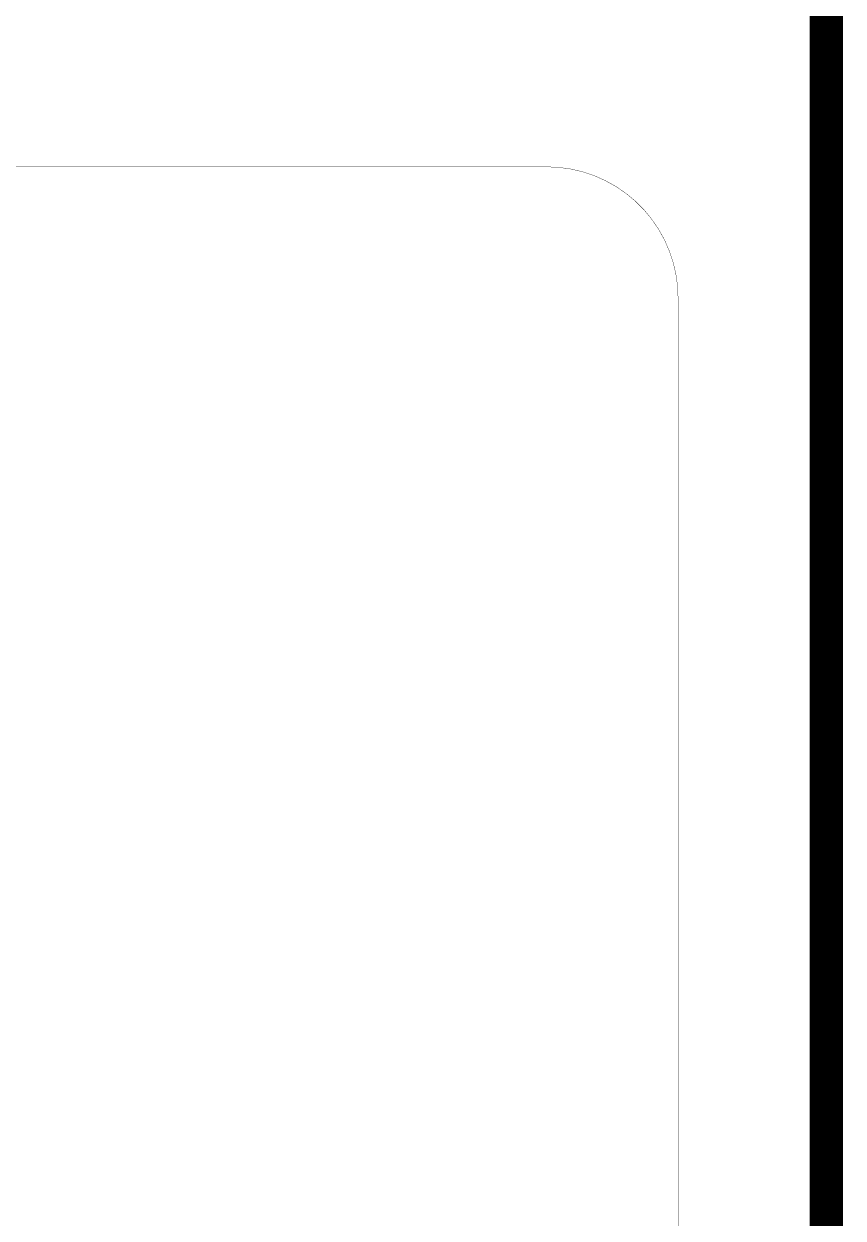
# Model space of a CAD drawing. Header units: millimetres. Extents: x 3362 to 3827, y -139 to 191.
# Drawn here: x 3464.62 to 3470.85, y 118.98 to 128.07 of the extents above; entities that cross this region are included whole.
import ezdxf

# ---------------------------------------------------------------- set-up
doc = ezdxf.new("R2010")
doc.units = ezdxf.units.MM
doc.header["$LTSCALE"] = 23.1
doc.layers.get('0').update_dxf_attribs({"linetype": 'CONTINUOUS'})

# ---------------------------------------------------------------- blocks, each defined once
blk = doc.blocks.new('PAD_R1')
at = {"const_width": 0.5}
blk.add_lwpolyline([(0.25, 0, 1), (-0.25, 0, 1)], format="xyb", close=True, dxfattribs=at)

msp = doc.modelspace()

# ---------------------------------------------------------------- linework, layer by layer
for points, const_width in [([(3470.7275, 137.6269), (3470.7275, 105.0753)], 0.254), ([(3468.598, 126.9833), (3437.3405, 126.9833)], 0.00254), ([(3469.598, 125.9833), (3469.598, 114.3833)], 0.00254)]:
    msp.add_lwpolyline(points, dxfattribs=dict(const_width=const_width))
at = {"const_width": 0.00254}
msp.add_lwpolyline([(3469.598, 125.9833, 0.414215), (3468.598, 126.9833)], format="xyb", dxfattribs=at)

# ---------------------------------------------------------------- block references
at = {"xscale": 0.00254, "yscale": 0.00254}
for p in [(3468.598, 126.9833), (3468.598, 126.9833), (3469.598, 125.9833), (3469.598, 125.9833)]:
    msp.add_blockref('PAD_R1', p, dxfattribs=at)

doc.saveas('drawing.dxf')
